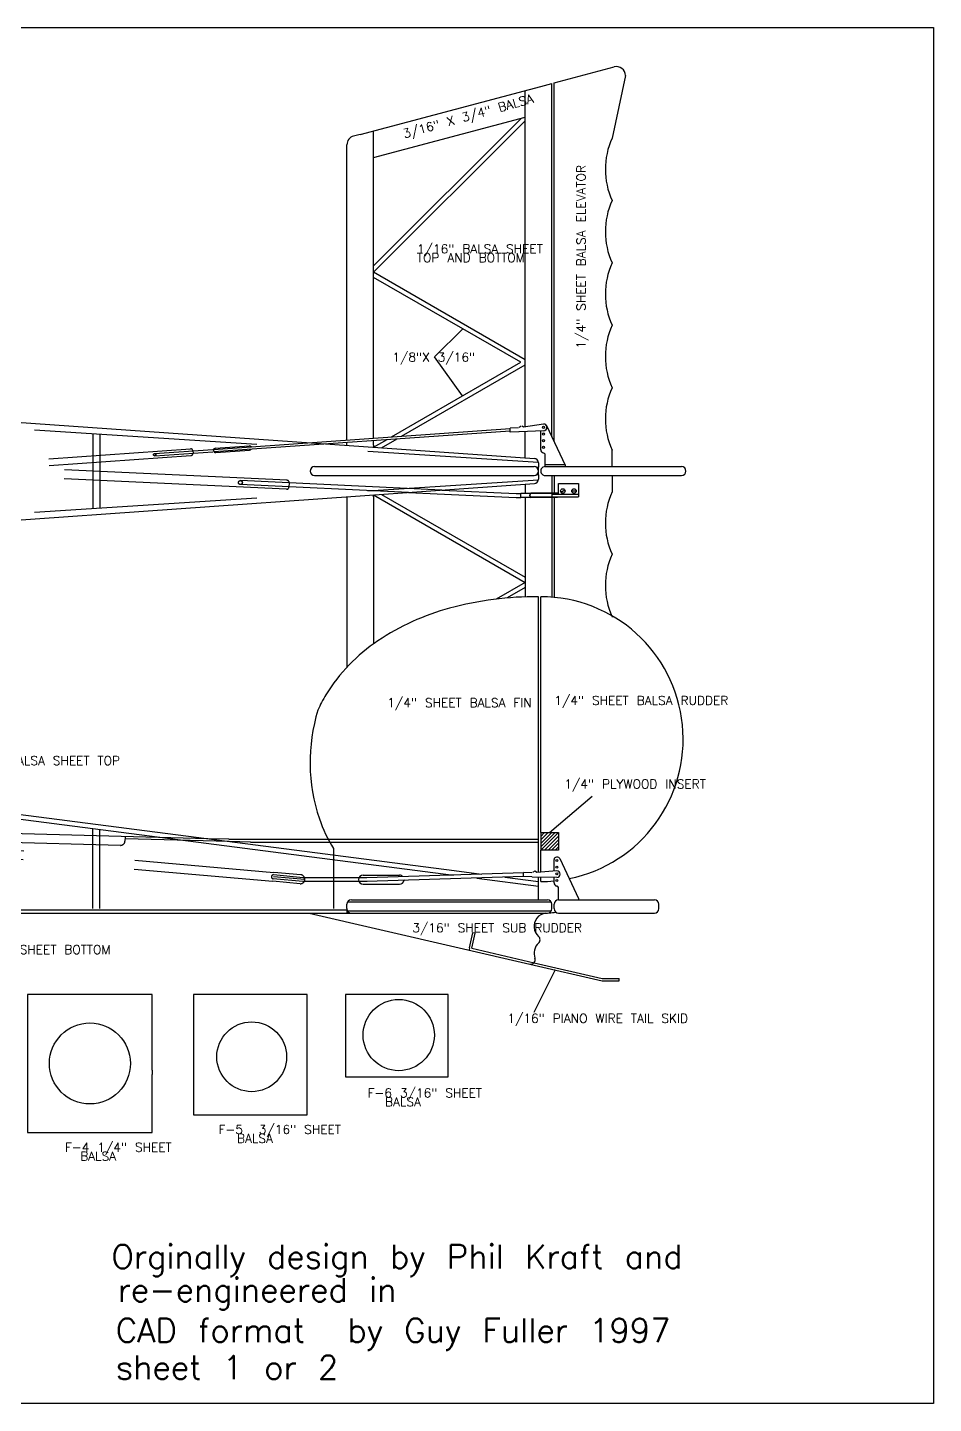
# Model space of a CAD drawing. Extents: x -766 to 850, y -844 to 880.
# Drawn here: x 204 to 850, y -101 to 880 of the extents above; entities that cross this region are included whole.
import ezdxf

# ---------------------------------------------------------------- set-up
doc = ezdxf.new("R2010")
doc.units = 0
doc.header["$LTSCALE"] = 25
doc.header["$MEASUREMENT"] = 0
doc.linetypes.add('DOT', pattern=[6.35, 0, -6.35])
doc.linetypes.add('HIDDEN', pattern=[9.525, 6.35, -3.175])
for name, color, linetype in [('CONSTRUCTION', 7, 'CONTINUOUS'), ('CONTINUOUS', 7, 'CONTINUOUS'), ('DIMENSION', 7, 'CONTINUOUS'), ('LAYER1', 7, 'CONTINUOUS')]:
    doc.layers.add(name, color=color, linetype=linetype)
doc.styles.get("Standard").update_dxf_attribs({"font": 'txt.shx'})

# ---------------------------------------------------------------- blocks, each defined once
blk = doc.blocks.new('*U0')
at = {"layer": 'CONTINUOUS', "color": 7, "linetype": 'Continuous'}
for p, q in [((570.12, 305.69), (570.4, 305.97)), ((570.12, 303.18), (572.91, 305.97)), ((570.12, 300.66), (575.43, 305.97)), ((570.12, 298.15), (577.94, 305.97)), ((570.12, 295.63), (580.46, 305.97)), ((570.27, 293.27), (582.82, 305.82)), ((572.78, 293.27), (582.82, 303.3)), ((575.3, 293.27), (582.82, 300.79)), ((577.81, 293.27), (582.82, 298.28)), ((580.33, 293.27), (582.82, 295.76))]:
    blk.add_line(p, q, dxfattribs=at)

msp = doc.modelspace()

# ---------------------------------------------------------------- linework, layer by layer
at = {"layer": 'CONSTRUCTION', "color": 7, "linetype": 'Continuous'}
for p, q in [((-28.37, 614.27), (565.58, 572.41)), ((554.34, 594.33), (548.29, 594.03)), ((548.43, 591.19), (548.29, 594.03)), ((554.49, 591.49), (548.43, 591.19)), ((556.29, 595.53), (554.63, 594.51)), ((572.22, 592.21), (554.78, 591.34)), ((557.8, 594.67), (556.9, 595.48)), ((571.99, 596.97), (557.8, 594.67)), ((570.15, 578.69), (570.15, 592.11)), ((571.74, 596.88), (571.74, 596.88)), ((574.19, 595.97), (587.58, 567.58)), ((568.53, 569.25), (568.53, 566.23)), ((573.29, 566.65), (573.29, 574.83)), ((568.53, 560.72), (568.53, 557.7)), ((573.29, 566.65), (587.58, 566.65)), ((587.58, 567.58), (587.58, 566.65)), ((-28.37, 512.67), (565.58, 554.53)), ((568.53, 277.44), (568.53, 473.93)), ((579.67, 285.94), (579.67, 286.67)), ((579.67, 278.5), (579.67, 285.94)), ((581.26, 288.26), (581.27, 288.26)), ((582.27, 288.26), (581.26, 288.26)), ((583.71, 287.35), (597.1, 258.96)), ((568.53, 258.03), (568.53, 274.13)), ((579.67, 270.07), (579.67, 273.96)), ((582.82, 258.03), (582.82, 266.21)), ((568.53, 258.03), (574.88, 258.03)), ((582.82, 258.03), (597.1, 258.03)), ((582.82, 258.03), (651.08, 258.03)), ((597.1, 258.96), (597.1, 258.03)), ((430.42, 248.5), (434.95, 248.5)), ((432, 251.68), (432, 248.5)), ((568.53, 250.09), (577.63, 250.09)), ((568.53, 248.5), (574.88, 248.5)), ((578.05, 251.68), (578.05, 254.85)), ((579.64, 251.68), (579.64, 254.85)), ((582.82, 248.5), (651.08, 248.5)), ((654.25, 251.68), (654.25, 254.85)), ((403.56, 190.56), (322.6, 190.56)), ((322.6, 190.56), (322.6, 104.84)), ((403.56, 104.84), (403.56, 190.56)), ((431.08, 190.56), (431.08, 131.82)), ((504.1, 190.56), (431.08, 190.56)), ((504.1, 131.82), (504.1, 190.56)), ((204.37, 136.59), (204.37, 133.41)), ((293.27, 136.59), (293.27, 133.41)), ((431.08, 131.82), (504.1, 131.82)), ((322.6, 104.84), (403.56, 104.84))]:
    msp.add_line(p, q, dxfattribs=at)
at = {"layer": 'CONSTRUCTION', "color": 3, "linetype": 'HIDDEN'}
for p, q in [((-28.37, 607.92), (568.53, 569.82)), ((251.03, 590.09), (251.03, 536.86)), ((255.79, 589.79), (255.79, 537.16)), ((-28.37, 519.02), (568.53, 557.12)), ((251.03, 251.68), (251.03, 308.86)), ((255.79, 251.68), (255.79, 308.24))]:
    msp.add_line(p, q, dxfattribs=at)
at = {"layer": 'CONSTRUCTION', "color": 6, "linetype": 'DOT'}
msp.add_line((432, 423.69), (432, 453.59), dxfattribs=at)
at = {"layer": 'CONSTRUCTION', "color": 1, "linetype": 'Continuous'}
for p, q in [((-28.37, 345.02), (507.92, 275.6)), ((524.64, 273.44), (568.53, 267.76)), ((430.42, 250.89), (432, 250.89))]:
    msp.add_line(p, q, dxfattribs=at)
at = {"layer": 'CONSTRUCTION', "color": 5, "linetype": 'Continuous'}
for p, q in [((579.64, 254.85), (579.64, 254.85)), ((654.25, 251.68), (654.25, 251.68))]:
    msp.add_line(p, q, dxfattribs=at)
at = {"layer": 'CONSTRUCTION', "color": 7, "linetype": 'Continuous', "const_width": 0.01}
for points in [[(554.63, 594.51), (554.61, 594.49), (554.59, 594.47), (554.57, 594.44), (554.55, 594.43), (554.53, 594.41), (554.5, 594.39), (554.48, 594.38), (554.46, 594.37), (554.43, 594.36), (554.4, 594.35), (554.37, 594.34), (554.34, 594.33)], [(554.78, 591.34), (554.76, 591.36), (554.74, 591.38), (554.72, 591.4), (554.7, 591.42), (554.68, 591.43), (554.65, 591.44), (554.63, 591.45), (554.6, 591.46), (554.57, 591.47), (554.54, 591.48), (554.49, 591.49)], [(556.9, 595.48), (556.82, 595.54), (556.73, 595.58), (556.63, 595.6), (556.54, 595.61), (556.44, 595.59), (556.34, 595.56), (556.29, 595.53)], [(571.98, 594.58), (571.98, 594.56), (571.99, 594.54), (572, 594.52), (572.01, 594.5), (572.03, 594.49), (572.05, 594.48), (572.07, 594.47), (572.09, 594.46), (572.11, 594.46), (572.13, 594.47), (572.16, 594.47), (572.17, 594.48), (572.19, 594.5), (572.21, 594.51), (572.22, 594.53), (572.23, 594.55), (572.23, 594.57), (572.23, 594.6), (572.23, 594.62), (572.22, 594.64), (572.21, 594.66), (572.2, 594.68), (572.18, 594.69), (572.16, 594.7), (572.14, 594.71), (572.12, 594.72), (572.1, 594.72), (572.08, 594.71), (572.06, 594.71), (572.04, 594.7), (572.02, 594.68), (572, 594.67), (571.99, 594.65), (571.98, 594.63), (571.98, 594.61), (571.98, 594.58)]]:
    msp.add_lwpolyline(points, dxfattribs=at)
at = {"layer": 'CONSTRUCTION', "color": 7, "linetype": 'Continuous'}
for centre, radius in [((572.1, 594.61), 0.794), ((572.1, 589.85), 0.794), ((572.1, 585.09), 0.794), ((572.1, 580.33), 0.794), ((581.62, 285.99), 0.794), ((581.62, 281.23), 0.794), ((581.62, 276.47), 0.794), ((581.62, 271.71), 0.794), ((468.91, 161.59), 25.4), ((248.82, 141.35), 28.83), ((364.14, 146.11), 24.88)]:
    msp.add_circle(centre, radius, dxfattribs=at)
for centre, radius, start, end in [((572.11, 594.59), 2.38, 272.86747, 92.86747), ((572.75, 595.29), 1.59, 25.25707, 90), ((572.5, 578.69), 2.35, 180, 255.52249), ((571.71, 574.83), 1.59, 0, 90), ((581.26, 286.67), 1.59, 90, 180), ((582.27, 286.67), 1.59, 25.25707, 90), ((582.02, 270.07), 2.35, 180, 255.52249), ((581.23, 266.21), 1.59, 0, 90), ((574.88, 254.85), 3.17, 0, 90), ((582.82, 254.85), 3.17, 90, 180), ((651.08, 254.85), 3.17, 0, 90), ((435.18, 251.68), 3.17, 180, 270), ((574.88, 251.68), 3.17, 270, 0), ((582.82, 251.68), 3.17, 180, 270), ((651.08, 251.68), 3.17, 270, 0)]:
    msp.add_arc(centre, radius, start, end, dxfattribs=at)
at = {"layer": 'CONTINUOUS', "color": 7, "linetype": 'Continuous'}
for p, q in [((-766.16, 879.54), (850.01, 879.54)), ((850.01, 879.54), (850.01, -100.94)), ((579.64, 840.12), (622.46, 851.5)), ((630.44, 845.36), (620.92, 800.7)), ((630.44, 845.36), (630.44, 845.36)), ((441.44, 803.41), (562.09, 835.46)), ((559, 594.86), (559, 834.64)), ((562.09, 835.46), (570.07, 837.58)), ((570.07, 837.58), (578.05, 839.7)), ((578.05, 831.44), (578.05, 839.7)), ((579.64, 823.19), (579.64, 840.12)), ((578.05, 823.19), (578.05, 831.44)), ((451.05, 786.91), (559, 815.59)), ((451.05, 709.62), (556.3, 814.87)), ((578.05, 587.77), (578.05, 823.19)), ((579.64, 584.41), (579.64, 823.19)), ((451.05, 705.13), (559, 813.08)), ((451.05, 800.9), (451.05, 805.96)), ((432, 791.14), (432, 796.02)), ((441.44, 803.41), (436.72, 802.16)), ((451.05, 586.91), (451.05, 800.9)), ((432, 585.58), (432, 791.14)), ((559, 642.81), (451.05, 705.13)), ((555.83, 640.98), (451.05, 701.47)), ((463.73, 587.8), (555.83, 640.98)), ((470.96, 588.31), (559, 639.14)), ((337.03, 578.91), (548.31, 593.74)), ((337.14, 577.33), (548.39, 592.15)), ((559, 572.88), (559, 591.55)), ((338.35, 579.8), (362.23, 581.47)), ((363.93, 580), (363.93, 580)), ((432, 581.83), (432, 583.98)), ((451.05, 580.48), (460.59, 585.99)), ((451.05, 581.83), (451.05, 585.32)), ((451.05, 581.83), (451.05, 580.48)), ((456.71, 580.09), (467.82, 586.5)), ((336.88, 578.1), (336.88, 578.1)), ((338.57, 576.63), (362.46, 578.31)), ((620.92, 566.65), (620.92, 578.45)), ((408.93, 566.65), (565.35, 566.65)), ((408.93, 560.3), (565.35, 560.3)), ((568.53, 560.3), (568.53, 566.65)), ((573.28, 566.65), (573.29, 566.65)), ((573.28, 560.3), (573.29, 560.3)), ((573.29, 568.24), (587.58, 568.24)), ((573.29, 566.65), (657.49, 566.65)), ((573.29, 560.3), (657.49, 560.3)), ((578.05, 560.3), (578.05, 547.81)), ((579.64, 560.3), (579.64, 547.82)), ((620.92, 560.3), (620.92, 548.62)), ((657.49, 566.65), (669.86, 566.65)), ((657.49, 560.3), (669.86, 560.3)), ((669.86, 566.65), (670.45, 566.65)), ((669.86, 560.3), (670.45, 560.3)), ((499.72, 549.89), (552.64, 547.4)), ((559, 554.07), (559, 547.57)), ((582.69, 554.72), (596.98, 554.72)), ((582.69, 546.78), (582.69, 554.72)), ((584.47, 548.54), (587.26, 550.05)), ((592.21, 549.29), (595.39, 549.29)), ((596.98, 554.72), (596.98, 545.19)), ((432, 545.12), (432, 423.69)), ((451.05, 545.12), (451.05, 546.46)), ((451.05, 546.46), (559, 484.14)), ((451.05, 545.12), (451.05, 440.4)), ((456.71, 546.86), (559, 487.8)), ((475.94, 548.22), (552.5, 544.61)), ((552.5, 544.61), (555.96, 544.71)), ((552.64, 547.4), (555.95, 547.56)), ((562.86, 547.59), (555.95, 547.56)), ((555.96, 544.71), (555.95, 547.56)), ((562.88, 544.74), (555.96, 544.71)), ((559, 544.73), (559, 473.59)), ((562.13, 546.16), (562.41, 546.16)), ((582.14, 547.83), (563.16, 547.75)), ((582.14, 547.55), (563.16, 547.47)), ((582.15, 544.94), (563.17, 544.86)), ((582.15, 544.66), (563.17, 544.58)), ((596.98, 546.78), (577.93, 546.78)), ((577.93, 546.78), (577.93, 545.19)), ((577.93, 545.19), (596.98, 545.19)), ((578.05, 547.53), (578.05, 546.78)), ((578.05, 545.19), (578.05, 544.92)), ((578.05, 544.64), (578.05, 473.59)), ((578.78, 547.53), (578.78, 547.32)), ((579.64, 547.33), (578.78, 547.32)), ((579.64, 546.78), (579.64, 547.33)), ((579.89, 547.33), (579.64, 547.33)), ((579.64, 544.93), (579.64, 545.19)), ((579.64, 544.65), (579.64, 473.44)), ((579.89, 546.78), (579.89, 547.33)), ((579.89, 547.33), (580.17, 547.33)), ((579.89, 547.33), (579.89, 546.93)), ((579.89, 547.33), (580.74, 547.33)), ((579.9, 544.93), (579.9, 545.19)), ((580.74, 547.54), (580.74, 547.33)), ((582.14, 547.55), (582.14, 547.83)), ((582.15, 544.66), (582.15, 544.94)), ((559, 484.14), (538.36, 472.22)), ((559, 480.47), (546.12, 473.03)), ((570.12, 473.92), (570.1, 473.92)), ((570.12, 473.92), (570.1, 473.92)), ((620.92, 459.72), (620.92, 459.34)), ((-24.79, 347.76), (508.33, 278.75)), ((570.12, 305.97), (570.12, 293.27)), ((570.12, 305.97), (582.82, 305.97)), ((582.82, 305.97), (582.82, 293.27)), ((347.89, 301.08), (332.78, 301.48)), ((347.89, 301.08), (418.68, 301.08)), ((363.26, 299.09), (348.15, 299.49)), ((363.26, 299.09), (419.76, 299.09)), ((422.48, 294.46), (422.48, 289.87)), ((582.82, 293.27), (570.12, 293.27)), ((443.51, 275.49), (469.55, 275.49)), ((557.82, 277.14), (446.25, 273.71)), ((508.33, 278.75), (527.92, 276.22)), ((557.77, 274.46), (557.82, 277.31)), ((563.88, 277.21), (557.82, 277.31)), ((565.9, 278.29), (564.17, 277.37)), ((567.34, 277.32), (566.5, 278.19)), ((581.66, 278.69), (567.34, 277.32)), ((440.34, 272.32), (440.34, 272.32)), ((446.25, 273.71), (440.66, 273.71)), ((446.33, 270.92), (440.66, 270.92)), ((443.51, 269.14), (469.55, 269.14)), ((557.84, 274.46), (446.07, 271.03)), ((472.72, 272.32), (472.72, 272.32)), ((544.63, 274.05), (568.53, 270.96)), ((563.83, 274.37), (557.77, 274.46)), ((581.58, 273.93), (564.12, 274.2)), ((405.02, 248.5), (562.34, 212.2)), ((562.34, 212.2), (613.99, 200.28)), ((565.38, 213.13), (613.99, 201.91)), ((613.99, 201.91), (625.95, 201.91)), ((613.99, 200.28), (625.95, 200.28)), ((625.95, 200.28), (625.95, 201.91)), ((850.01, -100.94), (-766.16, -100.94))]:
    msp.add_line(p, q, dxfattribs=at)
at = {"layer": 'CONTINUOUS', "color": 5, "linetype": 'Continuous'}
for p, q in [((514.51, 664.83), (494.49, 644.81)), ((514.47, 617.1), (494.49, 644.81)), ((576.47, 305.97), (606.78, 331.93)), ((580.34, 208.04), (565.11, 177.74))]:
    msp.add_line(p, q, dxfattribs=at)
at = {"layer": 'CONTINUOUS', "color": 3, "linetype": 'HIDDEN'}
for p, q in [((-18.04, 555.58), (320.53, 579.34)), ((294.91, 575.95), (336.4, 578.87)), ((-17.7, 550.83), (320.86, 574.59)), ((389.02, 550.53), (-12.69, 569.47)), ((389.32, 556.88), (-12.39, 575.81)), ((295.02, 574.37), (336.4, 577.27)), ((322.22, 577.87), (322.33, 576.29)), ((475.94, 548.22), (356.01, 553.87)), ((499.72, 549.89), (356.14, 556.66)), ((390.83, 555.22), (390.68, 552.05)), ((332.78, 301.48), (7.7, 309.97)), ((43.69, 306.66), (379.86, 277.53)), ((43.11, 300.34), (379.28, 271.21)), ((270.58, 296.75), (109.5, 300.96)), ((273.91, 302.62), (273.84, 299.84)), ((348.15, 299.49), (273.88, 301.43)), ((418.68, 301.08), (568.53, 301.08)), ((419.76, 299.09), (568.53, 299.09)), ((400.84, 273.71), (379.7, 275.74)), ((399.14, 275.77), (379.86, 277.53)), ((398.56, 269.44), (379.28, 271.21)), ((400.58, 270.92), (379.44, 272.95)), ((402.01, 272.32), (379.57, 274.37)), ((440.66, 270.92), (400.58, 270.92)), ((440.66, 273.71), (400.84, 273.71)), ((401.71, 272.3), (401.71, 272.36)), ((402.01, 272.32), (402.01, 272.32)), ((519.36, 223.75), (521.82, 234.43)), ((520.9, 223.39), (523.37, 234.08)), ((523.37, 234.08), (521.82, 234.43)), ((519.36, 223.75), (519, 222.2)), ((520.9, 223.39), (565.38, 213.13))]:
    msp.add_line(p, q, dxfattribs=at)
at = {"layer": 'CONTINUOUS', "color": 7, "linetype": 'Continuous', "const_width": 0.01}
for points in [[(579.89, 547.82), (579.89, 547.84), (579.88, 547.86), (579.87, 547.88), (579.86, 547.9), (579.85, 547.91), (579.83, 547.92), (579.82, 547.93), (579.8, 547.94), (579.78, 547.95), (579.76, 547.95), (579.74, 547.95), (579.72, 547.94), (579.7, 547.93), (579.69, 547.92), (579.67, 547.91), (579.66, 547.9), (579.65, 547.88), (579.64, 547.86), (579.63, 547.84), (579.63, 547.82), (579.63, 547.82)], [(564.17, 277.37), (564.15, 277.35), (564.13, 277.33), (564.11, 277.31), (564.09, 277.29), (564.07, 277.28), (564.04, 277.26), (564.02, 277.25), (563.99, 277.24), (563.96, 277.23), (563.94, 277.22), (563.91, 277.22), (563.88, 277.21)], [(446.25, 273.71), (446.03, 273.69), (445.82, 273.63), (445.62, 273.54), (445.43, 273.42), (445.27, 273.27), (445.14, 273.1), (445.03, 272.91), (444.95, 272.71), (444.9, 272.49), (444.89, 272.27), (444.92, 272.06), (444.98, 271.84), (445.07, 271.64), (445.19, 271.46), (445.33, 271.3), (445.5, 271.16), (445.69, 271.05), (445.9, 270.98), (446.11, 270.93), (446.33, 270.92), (446.33, 270.92)], [(564.12, 274.2), (564.1, 274.22), (564.08, 274.24), (564.06, 274.26), (564.04, 274.28), (564.02, 274.3), (564, 274.31), (563.97, 274.32), (563.94, 274.33), (563.92, 274.34), (563.89, 274.35), (563.83, 274.37)]]:
    msp.add_lwpolyline(points, dxfattribs=at)
at = {"layer": 'CONTINUOUS', "color": 3, "linetype": 'HIDDEN'}
for centre, radius in [((294.97, 575.16), 0.794), ((356.08, 555.27), 1.4)]:
    msp.add_circle(centre, radius, dxfattribs=at)
at = {"layer": 'CONTINUOUS', "color": 7, "linetype": 'Continuous'}
for centre in [(585.86, 549.29), (593.8, 549.29)]:
    msp.add_circle(centre, 1.59, dxfattribs=at)
for centre, radius, start, end in [((624.09, 845.36), 6.35, 0, 104.87646), ((438.35, 796.02), 6.35, 104.87646, 180), ((670.96, 778.47), 54.76, 156.05532, 203.94468), ((670.96, 734.02), 54.76, 156.05532, 203.94468), ((670.96, 689.57), 54.76, 156.05532, 203.94468), ((670.96, 645.12), 54.76, 156.05532, 203.94468), ((670.96, 600.67), 54.76, 156.05532, 203.94468), ((338.46, 578.21), 1.59, 94.01479, 184.01479), ((362.35, 579.89), 1.59, 34.01479, 94.01479), ((362.35, 579.89), 1.59, 274.01479, 334.01479), ((338.46, 578.21), 1.59, 184.01479, 274.01479), ((565.35, 569.25), 3.17, 0, 85.96853), ((408.93, 563.47), 3.17, 90, 270), ((565.35, 563.47), 3.17, 270, 90), ((573.28, 563.47), 3.17, 89.69243, 270.30757), ((670.45, 563.47), 3.17, 270, 90), ((565.35, 557.7), 3.17, 274.03147, 0), ((563.86, 546.17), 1.73, 113.99659, 246.47359), ((563.92, 546.17), 1.51, 120.24735, 240.22282), ((670.96, 526.39), 54.76, 156.05532, 203.94468), ((670.96, 481.94), 54.76, 156.05532, 203.94468), ((570.12, 372.45), 101.48, 281.56632, 90), ((443.51, 272.32), 3.17, 90, 180), ((469.55, 272.32), 3.17, 43.40738, 90), ((566.14, 277.84), 0.508, 44.1118, 117.78685), ((581.62, 276.31), 2.38, 269.1118, 89.1118), ((443.51, 272.32), 3.17, 180, 270), ((469.55, 272.32), 3.17, 270, 351.51124), ((570.12, 372.45), 101.48, 270, 275.40251), ((574.97, 239.09), 9.53, 98.84235, 142.71261), ((574.88, 238.98), 9.53, 141.85175, 228.59038), ((574.88, 219.93), 9.53, 131.40962, 201.41187), ((566.48, 229.45), 3.17, 311.40962, 48.59038), ((563.05, 215.29), 3.17, 257.00538, 21.41187)]:
    msp.add_arc(centre, radius, start, end, dxfattribs=at)
at = {"layer": 'CONTINUOUS', "color": 3, "linetype": 'HIDDEN'}
for centre, radius, start, end in [((320.64, 577.76), 1.59, 4.01479, 94.01479), ((320.75, 576.18), 1.59, 274.01479, 4.01479), ((389.09, 552.12), 1.59, 267.30121, 357.30121), ((389.24, 555.29), 1.59, 357.30121, 87.30121), ((270.67, 299.93), 3.17, 268.50278, 358.50278), ((379.57, 274.37), 1.38, 84.52269, 264.52269), ((398.85, 272.61), 3.17, 354.7706, 84.7706), ((398.85, 272.61), 3.17, 264.7706, 354.7706)]:
    msp.add_arc(centre, radius, start, end, dxfattribs=at)
at = {"layer": 'DIMENSION', "color": 3, "linetype": 'HIDDEN'}
msp.add_line((422.48, 289.87), (422.48, 251.68), dxfattribs=at)
at = {"layer": 'DIMENSION', "color": 7, "linetype": 'Continuous'}
for p, q in [((568.53, 256.44), (577.63, 256.44)), ((293.27, 190.56), (204.37, 190.56)), ((204.37, 190.56), (204.37, 136.59)), ((293.27, 136.59), (293.27, 190.56)), ((204.37, 133.41), (204.37, 92.14)), ((293.27, 92.14), (293.27, 133.41)), ((204.37, 92.14), (293.27, 92.14))]:
    msp.add_line(p, q, dxfattribs=at)
msp.add_arc((435.18, 254.85), 3.17, 90, 180, dxfattribs=at)
at = {"layer": 'LAYER1', "color": 7, "linetype": 'Continuous'}
for p, q in [((570.12, 305.97), (570.12, 473.93)), ((570.12, 277.59), (570.12, 293.27)), ((570.12, 270.96), (570.12, 274.1)), ((432.43, 256.44), (568.53, 256.44)), ((435.18, 258.03), (568.53, 258.03)), ((-116.09, 248.5), (430.42, 248.5)), ((432, 251.68), (432, 254.85)), ((432.43, 250.09), (568.53, 250.09)), ((435.18, 248.5), (568.53, 248.5))]:
    msp.add_line(p, q, dxfattribs=at)
at = {"layer": 'LAYER1', "color": 1, "linetype": 'Continuous'}
msp.add_line((-501.45, 250.89), (430.42, 250.89), dxfattribs=at)
at = {"layer": 'LAYER1', "color": 7, "linetype": 'Continuous'}
for centre, radius, start, end in [((566.81, 237.93), 236.02, 89.58212, 105.14744), ((550.32, 298.83), 172.92, 105.14745, 123.80062), ((524.38, 337.58), 126.29, 123.80057, 148.21843), ((484.33, 362.39), 79.18, 148.21836, 157.22817), ((531.13, 356.03), 125.39, 162.83604, 198.73667), ((508.98, 348.52), 102, 198.73665, 212.00549), ((570.12, 343.79), 95.27, 273.51599, 276.51154)]:
    msp.add_arc(centre, radius, start, end, dxfattribs=at)

# ---------------------------------------------------------------- block references
at = {"layer": 'CONTINUOUS'}
msp.add_blockref('*U0', (0, 0), dxfattribs=at)

# ---------------------------------------------------------------- texts
at = {"layer": 'CONTINUOUS', "color": 7, "linetype": 'Continuous'}
for s, rotation, p in [('3/16" X 3/4" BALSA', 15.48178, (473, 800.54)), ('1/4" SHEET BALSA ELEVATOR', 90, (602.04, 650.77))]:
    msp.add_text(s, height=6.35, rotation=rotation, dxfattribs=at).set_placement(p)
for s, height, p in [('1/16" BALSA SHEET', 6.35, (481.86, 718.64)), ('TOP AND BOTTOM', 6.35, (481.86, 712.29)), ('1/8"X 3/16"', 6.35, (464.4, 641.47)), ('1/4" SHEET BALSA FIN', 6.35, (460.71, 395.24)), ('1/4" SHEET BALSA RUDDER', 6.35, (579.79, 396.84)), ('1/8" BALSA SHEET TOP', 6.35, (164.28, 353.97)), ('1/4" PLYWOOD INSERT', 6.35, (586.92, 337.3)), ('3/16" SHEET SUB RUDDER', 6.35, (478.6, 234.82)), ('3/32" BALSA SHEET BOTTOM', 6.35, (135.27, 219.33)), ('1/16" PIANO WIRE TAIL SKID', 6.35, (546.37, 170.31)), ('F-6 3/16" SHEET ', 6.35, (446.7, 117.19)), ('BALSA', 6.35, (459.13, 110.84)), ('F-5  3/16" SHEET ', 6.35, (340.47, 91.14)), ('BALSA', 6.35, (353.64, 84.79)), ('F-4 1/4" SHEET ', 6.35, (231.03, 78.46)), ('BALSA', 6.35, (241.91, 72.11)), ('Orginally design by Phil Kraft and', 16.9333, (264.18, -4.72)), ('re-engineered in ', 16.9333, (268.6, -28.47)), ('CAD format  by Guy Fuller 1997', 16.9333, (267.34, -57.34)), ('sheet 1 or 2', 16.9333, (267.34, -83.7))]:
    msp.add_text(s, height=height, dxfattribs=at).set_placement(p)

doc.saveas('drawing.dxf')
